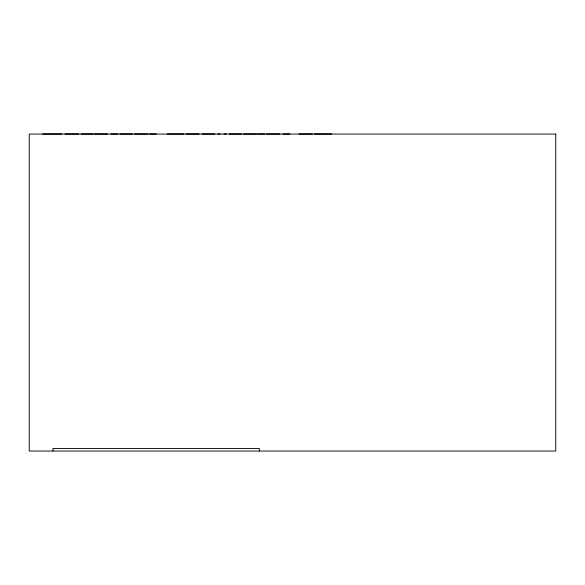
<?xml version="1.0" encoding="UTF-8"?>
<svg xmlns="http://www.w3.org/2000/svg" width="585" height="585" viewBox="0 0 585 585"><rect width="100%" height="100%" fill="white"/><g stroke="black" fill="none" stroke-linecap="round" stroke-linejoin="round"><path stroke-width="0.88" d="M42.683 133.958L61.871 133.958M64.986 133.958L78.792 133.958M81.139 133.958L93.234 133.958M94.324 133.958L107.655 133.958M110.733 133.958L117.834 133.958M119.771 133.958L132.619 133.958M134.484 133.958L148.085 133.958M149.519 133.958L156.305 133.958M167.164 133.958L183.792 133.958M185.847 133.958L199.171 133.958M201.993 133.958L214.841 133.958M217.774 133.958L220.231 133.958M223.909 133.958L226.402 133.958M229.115 133.958L241.605 133.958M243.382 133.958L257.181 133.958M258.095 133.958L264.881 133.958M266.343 133.958L279.944 133.958M282.928 133.958L290.028 133.958M298.979 133.958L312.47 133.958M314.196 133.958L331.775 133.958M259.374 451.042L259.374 448.505L52.943 448.505L52.943 451.042M555.75 134.067L29.25 134.067L29.25 451.042L555.75 451.042L555.75 134.067"/></g></svg>
